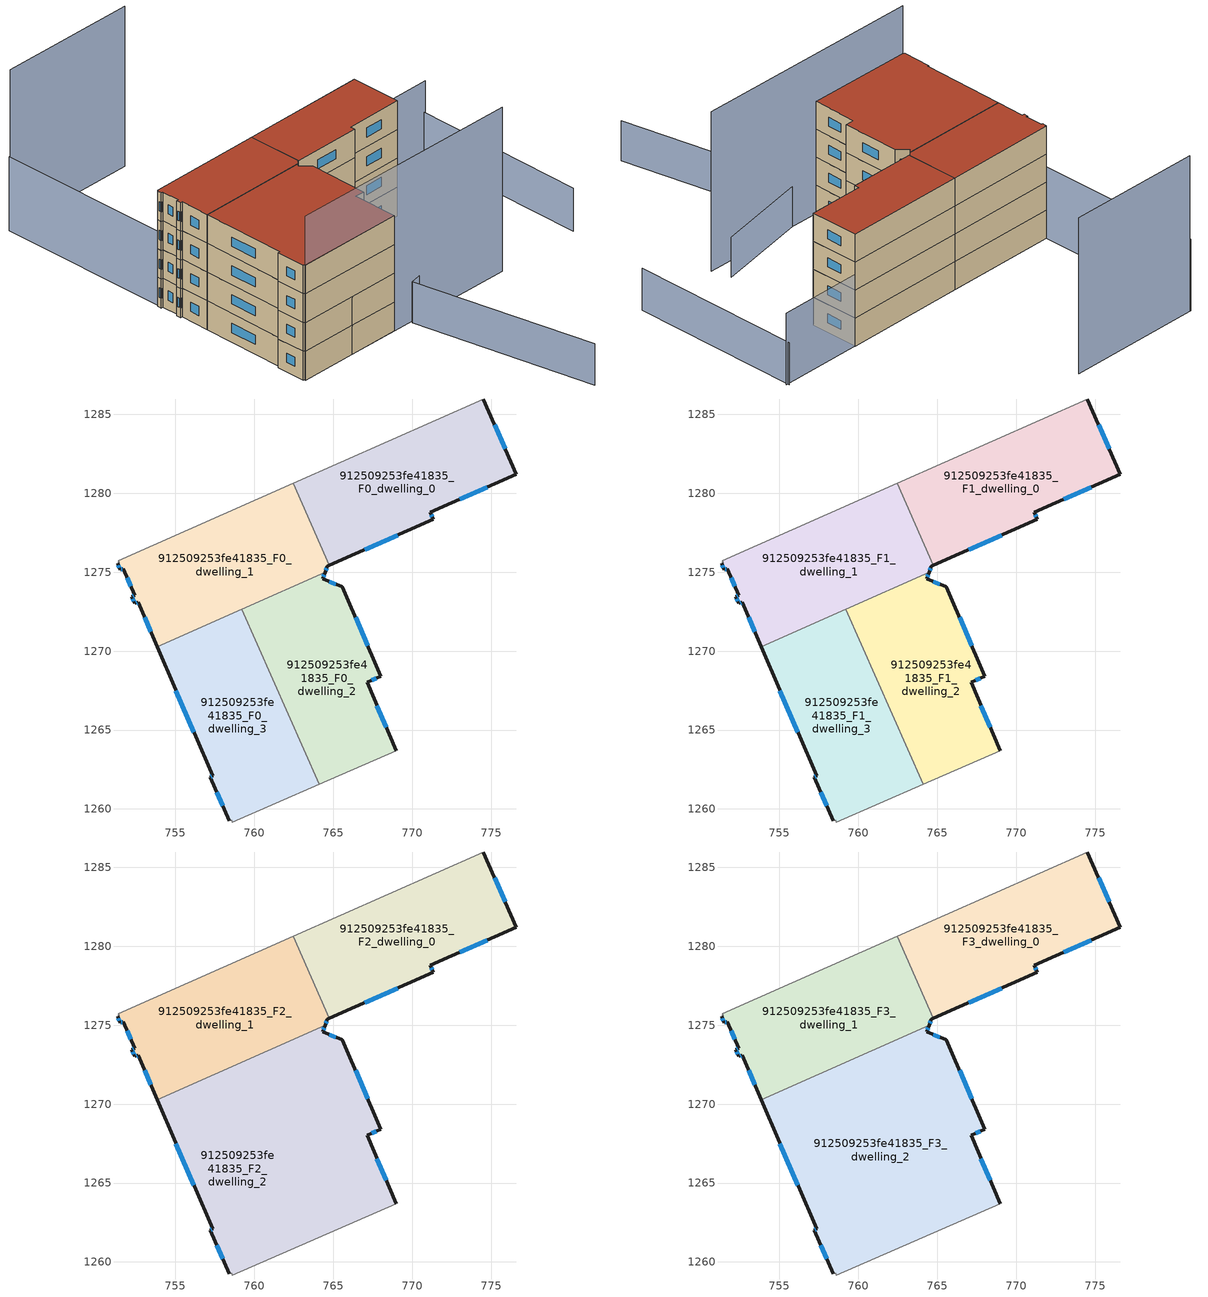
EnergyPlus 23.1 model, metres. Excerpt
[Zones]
912509253fe41835_F0_dwelling_0
 floor ground (EU_floor_Construction): 774.51,1285.97 776.61,1281.21 771.15,1278.79 771.34,1278.35 764.76,1275.43 762.45,1280.63 z0
 wall outside (EU_wall_Construction): 764.76,1275.43 771.34,1278.35 771.15,1278.79 776.61,1281.21 774.51,1285.97 z0:3
 wall adiabatic (EU_wall_Construction): 774.51,1285.97 762.45,1280.63 z0:3
 wall to 912509253fe41835_F0_dwelling_1 (EU_wall_Construction): 762.45,1280.63 764.76,1275.43 z0:3
 window (EU_Window_Construction): 771.28,1278.5 771.22,1278.64 / 767,1276.42 769.1,1277.36 / 775.89,1282.83 775.22,1284.35 / 773.01,1279.61 774.75,1280.39 z1.02:1.98
912509253fe41835_F0_dwelling_1
 floor ground (EU_floor_Construction): 762.45,1280.63 764.76,1275.43 764.63,1275.38 764.48,1274.99 753.84,1270.28 752.63,1273.09 752.44,1273.02 752.25,1273.45 752.42,1273.53 751.68,1275.23 751.51,1275.15 751.33,1275.57 751.43,1275.63 751.38,1275.73 z0
 wall outside (EU_wall_Construction): 751.33,1275.57 751.51,1275.15 751.68,1275.23 752.42,1273.53 752.25,1273.45 752.44,1273.02 752.63,1273.09 753.84,1270.28 / 764.48,1274.99 764.63,1275.38 764.76,1275.43 z0:3
 wall adiabatic (EU_wall_Construction): 762.45,1280.63 751.38,1275.73 751.43,1275.63 751.33,1275.57 z0:3
 wall to 912509253fe41835_F0_dwelling_3 (EU_wall_Construction): 753.84,1270.28 759.19,1272.65 z0:3
 wall to 912509253fe41835_F0_dwelling_2 (EU_wall_Construction): 759.19,1272.65 764.48,1274.99 z0:3
 window (EU_Window_Construction): 752.31,1273.31 752.37,1273.17 / 752.36,1273.5 752.31,1273.48 / 751.93,1274.65 752.17,1274.11 / 751.56,1275.18 751.62,1275.2 / 751.39,1275.43 751.45,1275.29 / 764.54,1275.12 764.58,1275.25 / 753.04,1272.13 753.43,1271.23 / 752.5,1273.04 752.57,1273.07 z1.02:1.98
912509253fe41835_F0_dwelling_2
 floor ground (EU_floor_Construction): 765.58,1274.08 768.02,1268.41 767.14,1268.02 768.99,1263.7 764.1,1261.57 759.19,1272.65 764.48,1274.99 764.33,1274.58 z0
 wall outside (EU_wall_Construction): 768.99,1263.7 767.14,1268.02 768.02,1268.41 765.58,1274.08 764.33,1274.58 764.48,1274.99 z0:3
 wall adiabatic (EU_wall_Construction): 764.1,1261.57 768.99,1263.7 z0:3
 wall to 912509253fe41835_F0_dwelling_3 (EU_wall_Construction): 759.19,1272.65 764.1,1261.57 z0:3
 window (EU_Window_Construction): 768.36,1265.17 767.77,1266.55 / 764.38,1274.72 764.43,1274.85 / 765.16,1274.25 764.75,1274.41 / 767.19,1270.34 766.41,1272.15 / 767.44,1268.15 767.72,1268.27 z1.02:1.98
912509253fe41835_F0_dwelling_3
 floor ground (EU_floor_Construction): 759.19,1272.65 764.1,1261.57 758.6,1259.17 758.56,1259.29 758.42,1259.25 757.2,1262.01 757.35,1262.09 753.84,1270.28 z0
 wall outside (EU_wall_Construction): 753.84,1270.28 757.35,1262.09 757.2,1262.01 758.42,1259.25 z0:3
 wall adiabatic (EU_wall_Construction): 758.42,1259.25 758.56,1259.29 758.6,1259.17 764.1,1261.57 z0:3
 window (EU_Window_Construction): 757.61,1261.07 758.01,1260.19 / 757.3,1262.06 757.25,1262.04 / 755.04,1267.49 756.16,1264.88 z1.02:1.98
912509253fe41835_F1_dwelling_0
 floor to 912509253fe41835_F0_dwelling_0 (EU_floor_Construction): 774.51,1285.97 776.61,1281.21 771.15,1278.79 771.34,1278.35 764.76,1275.43 762.45,1280.63 z3
 wall outside (EU_wall_Construction): 764.76,1275.43 771.34,1278.35 771.15,1278.79 776.61,1281.21 774.51,1285.97 z3:6
 wall adiabatic (EU_wall_Construction): 774.51,1285.97 762.45,1280.63 z3:6
 wall to 912509253fe41835_F1_dwelling_1 (EU_wall_Construction): 762.45,1280.63 764.76,1275.43 z3:6
 window (EU_Window_Construction): 771.28,1278.5 771.22,1278.64 / 767,1276.42 769.1,1277.36 / 775.89,1282.83 775.22,1284.35 / 773.01,1279.61 774.75,1280.39 z4.02:4.98
912509253fe41835_F1_dwelling_1
 floor to 912509253fe41835_F0_dwelling_1 (EU_floor_Construction): 762.45,1280.63 764.76,1275.43 764.63,1275.38 764.48,1274.99 753.84,1270.28 752.63,1273.09 752.44,1273.02 752.25,1273.45 752.42,1273.53 751.68,1275.23 751.5,1275.15 751.33,1275.57 751.43,1275.63 751.38,1275.73 z3
 wall outside (EU_wall_Construction): 751.33,1275.57 751.51,1275.15 751.68,1275.23 752.42,1273.53 752.25,1273.45 752.44,1273.02 752.63,1273.09 753.84,1270.28 / 764.48,1274.99 764.63,1275.38 764.76,1275.43 z3:6
 wall adiabatic (EU_wall_Construction): 762.45,1280.63 751.38,1275.73 751.43,1275.63 751.33,1275.57 z3:6
 wall to 912509253fe41835_F1_dwelling_3 (EU_wall_Construction): 753.84,1270.28 759.19,1272.65 z3:6
 wall to 912509253fe41835_F1_dwelling_2 (EU_wall_Construction): 759.19,1272.65 764.48,1274.99 z3:6
 window (EU_Window_Construction): 752.31,1273.31 752.37,1273.17 / 752.36,1273.5 752.31,1273.48 / 751.93,1274.65 752.17,1274.11 / 751.56,1275.18 751.62,1275.2 / 751.39,1275.43 751.45,1275.29 / 764.54,1275.12 764.58,1275.25 / 753.04,1272.13 753.43,1271.23 / 752.5,1273.04 752.57,1273.07 z4.02:4.98
912509253fe41835_F1_dwelling_2
 floor to 912509253fe41835_F0_dwelling_2 (EU_floor_Construction): 765.58,1274.08 768.02,1268.41 767.14,1268.02 768.99,1263.7 764.1,1261.57 759.19,1272.65 764.48,1274.99 764.33,1274.58 z3
 wall outside (EU_wall_Construction): 768.99,1263.7 767.14,1268.02 768.02,1268.41 765.58,1274.08 764.33,1274.58 764.48,1274.99 z3:6
 wall adiabatic (EU_wall_Construction): 764.1,1261.57 768.99,1263.7 z3:6
 wall to 912509253fe41835_F1_dwelling_3 (EU_wall_Construction): 759.19,1272.65 764.1,1261.57 z3:6
 window (EU_Window_Construction): 768.36,1265.17 767.77,1266.55 / 764.38,1274.72 764.43,1274.85 / 765.16,1274.25 764.75,1274.41 / 767.19,1270.34 766.41,1272.15 / 767.44,1268.15 767.72,1268.27 z4.02:4.98
912509253fe41835_F1_dwelling_3
 floor to 912509253fe41835_F0_dwelling_3 (EU_floor_Construction): 759.19,1272.65 764.1,1261.57 758.6,1259.17 758.56,1259.29 758.42,1259.25 757.2,1262.01 757.35,1262.09 753.84,1270.28 z3
 wall outside (EU_wall_Construction): 753.84,1270.28 757.35,1262.09 757.2,1262.01 758.42,1259.25 z3:6
 wall adiabatic (EU_wall_Construction): 758.42,1259.25 758.56,1259.29 758.6,1259.17 764.1,1261.57 z3:6
 window (EU_Window_Construction): 757.61,1261.07 758.01,1260.19 / 757.3,1262.06 757.25,1262.04 / 755.04,1267.49 756.16,1264.88 z4.02:4.98
912509253fe41835_F2_dwelling_0
 floor to 912509253fe41835_F1_dwelling_0 (EU_floor_Construction): 774.51,1285.97 776.61,1281.21 771.15,1278.79 771.34,1278.35 764.76,1275.43 762.45,1280.63 z6
 wall outside (EU_wall_Construction): 764.76,1275.43 771.34,1278.35 771.15,1278.79 776.61,1281.21 774.51,1285.97 z6:9
 wall adiabatic (EU_wall_Construction): 774.51,1285.97 762.45,1280.63 z6:9
 wall to 912509253fe41835_F2_dwelling_1 (EU_wall_Construction): 762.45,1280.63 764.76,1275.43 z6:9
 window (EU_Window_Construction): 771.28,1278.5 771.22,1278.64 / 767,1276.42 769.1,1277.36 / 775.89,1282.83 775.22,1284.35 / 773.01,1279.61 774.75,1280.39 z7.02:7.98
912509253fe41835_F2_dwelling_1
 floor to 912509253fe41835_F1_dwelling_1 (EU_floor_Construction): 762.45,1280.63 764.76,1275.43 764.63,1275.38 764.48,1274.99 753.84,1270.28 752.63,1273.09 752.44,1273.02 752.25,1273.45 752.42,1273.53 751.68,1275.23 751.5,1275.15 751.33,1275.57 751.43,1275.63 751.38,1275.73 z6
 wall outside (EU_wall_Construction): 751.33,1275.57 751.51,1275.15 751.68,1275.23 752.42,1273.53 752.25,1273.45 752.44,1273.02 752.63,1273.09 753.84,1270.28 / 764.48,1274.99 764.63,1275.38 764.76,1275.43 z6:9
 wall adiabatic (EU_wall_Construction): 762.45,1280.63 751.38,1275.73 751.43,1275.63 751.33,1275.57 z6:9
 wall to 912509253fe41835_F2_dwelling_2 (EU_wall_Construction): 753.84,1270.28 764.48,1274.99 z6:9
 window (EU_Window_Construction): 752.31,1273.31 752.37,1273.17 / 752.36,1273.5 752.31,1273.48 / 751.93,1274.65 752.17,1274.11 / 751.56,1275.18 751.62,1275.2 / 751.39,1275.43 751.45,1275.29 / 764.54,1275.12 764.58,1275.25 / 753.04,1272.13 753.43,1271.23 / 752.5,1273.04 752.57,1273.07 z7.02:7.98
912509253fe41835_F2_dwelling_2
 floor to 912509253fe41835_F1_dwelling_2 (EU_floor_Construction): 765.58,1274.08 768.02,1268.41 767.14,1268.02 768.99,1263.7 764.1,1261.57 759.19,1272.65 764.48,1274.99 764.33,1274.58 z6
 floor to 912509253fe41835_F1_dwelling_3 (EU_floor_Construction): 759.19,1272.65 764.1,1261.57 758.6,1259.17 758.56,1259.29 758.42,1259.25 757.2,1262.01 757.35,1262.09 753.84,1270.28 z6
 wall outside (EU_wall_Construction): 768.99,1263.7 767.14,1268.02 768.02,1268.41 765.58,1274.08 764.33,1274.58 764.48,1274.99 / 753.84,1270.28 757.35,1262.09 757.2,1262.01 758.42,1259.25 z6:9
 wall adiabatic (EU_wall_Construction): 758.42,1259.25 758.56,1259.29 758.6,1259.17 768.99,1263.7 z6:9
 window (EU_Window_Construction): 768.36,1265.17 767.77,1266.55 / 757.61,1261.07 758.01,1260.19 / 757.3,1262.06 757.25,1262.04 / 755.04,1267.49 756.16,1264.88 / 764.38,1274.72 764.43,1274.85 / 765.16,1274.25 764.75,1274.41 / 767.19,1270.34 766.41,1272.15 / 767.44,1268.15 767.72,1268.27 z7.02:7.98
912509253fe41835_F3_dwelling_0
 floor to 912509253fe41835_F2_dwelling_0 (EU_floor_Construction): 774.51,1285.97 776.61,1281.21 771.15,1278.79 771.34,1278.35 764.76,1275.43 762.45,1280.63 z9
 wall outside (EU_wall_Construction): 764.76,1275.43 771.34,1278.35 771.15,1278.79 776.61,1281.21 774.51,1285.97 z9:12
 wall adiabatic (EU_wall_Construction): 774.51,1285.97 762.45,1280.63 z9:12
 wall to 912509253fe41835_F3_dwelling_1 (EU_wall_Construction): 762.45,1280.63 764.76,1275.43 z9:12
 window (EU_Window_Construction): 771.28,1278.5 771.22,1278.64 / 767,1276.42 769.1,1277.36 / 775.89,1282.83 775.22,1284.35 / 773.01,1279.61 774.75,1280.39 z10.02:10.98
 roof outside (EU_roof_Construction): 776.61,1281.21 774.51,1285.97 762.45,1280.63 764.76,1275.43 771.34,1278.35 771.15,1278.79 z12
912509253fe41835_F3_dwelling_1
 floor to 912509253fe41835_F2_dwelling_1 (EU_floor_Construction): 762.45,1280.63 764.76,1275.43 764.63,1275.38 764.48,1274.99 753.84,1270.28 752.63,1273.09 752.44,1273.02 752.25,1273.45 752.42,1273.53 751.68,1275.23 751.5,1275.15 751.33,1275.57 751.43,1275.63 751.38,1275.73 z9
 wall outside (EU_wall_Construction): 751.33,1275.57 751.51,1275.15 751.68,1275.23 752.42,1273.53 752.25,1273.45 752.44,1273.02 752.63,1273.09 753.84,1270.28 / 764.48,1274.99 764.63,1275.38 764.76,1275.43 z9:12
 wall adiabatic (EU_wall_Construction): 762.45,1280.63 751.38,1275.73 751.43,1275.63 751.33,1275.57 z9:12
 wall to 912509253fe41835_F3_dwelling_2 (EU_wall_Construction): 753.84,1270.28 764.48,1274.99 z9:12
 window (EU_Window_Construction): 752.31,1273.31 752.37,1273.17 / 752.36,1273.5 752.31,1273.48 / 751.93,1274.65 752.17,1274.11 / 751.56,1275.18 751.62,1275.2 / 751.39,1275.43 751.45,1275.29 / 764.54,1275.12 764.58,1275.25 / 753.04,1272.13 753.43,1271.23 / 752.5,1273.04 752.57,1273.07 z10.02:10.98
 roof outside (EU_roof_Construction): 764.48,1274.99 764.63,1275.38 764.76,1275.43 762.45,1280.63 751.38,1275.73 751.43,1275.63 751.33,1275.57 751.51,1275.15 751.68,1275.23 752.42,1273.53 752.25,1273.45 752.44,1273.02 752.63,1273.09 753.84,1270.28 z12
912509253fe41835_F3_dwelling_2
 floor to 912509253fe41835_F2_dwelling_2 (EU_floor_Construction): 765.58,1274.08 768.02,1268.41 767.14,1268.02 768.99,1263.7 758.6,1259.17 758.56,1259.29 758.42,1259.25 757.2,1262.01 757.35,1262.09 753.84,1270.28 764.48,1274.99 764.33,1274.58 z9
 wall outside (EU_wall_Construction): 768.99,1263.7 767.14,1268.02 768.02,1268.41 765.58,1274.08 764.33,1274.58 764.48,1274.99 / 753.84,1270.28 757.35,1262.09 757.2,1262.01 758.42,1259.25 z9:12
 wall adiabatic (EU_wall_Construction): 758.42,1259.25 758.56,1259.29 758.6,1259.17 768.99,1263.7 z9:12
 window (EU_Window_Construction): 768.36,1265.17 767.77,1266.55 / 757.61,1261.07 758.01,1260.19 / 757.3,1262.06 757.25,1262.04 / 755.04,1267.49 756.16,1264.88 / 764.38,1274.72 764.43,1274.85 / 765.16,1274.25 764.75,1274.41 / 767.19,1270.34 766.41,1272.15 / 767.44,1268.15 767.72,1268.27 z10.02:10.98
 roof outside (EU_roof_Construction): 768.99,1263.7 767.14,1268.02 768.02,1268.41 765.58,1274.08 764.33,1274.58 764.48,1274.99 753.84,1270.28 757.35,1262.09 757.2,1262.01 758.42,1259.25 758.56,1259.29 758.6,1259.17 z12
shading: 758.59,1259.21 781.61,1269.15 z0:17.1; 781.86,1248.57 770.99,1264.33 / 770.99,1264.33 780.35,1270.79 z0:4.3; 789.98,1272.84 782.59,1289.77 z0:4.5; 782.86,1289.67 751.38,1275.73 / 751.38,1275.73 744.08,1292.22 z0:7.7; 757.62,1298.16 744.19,1292.26 z0:16.7
[Building]
EU S2 Campaign: North Axis=0; Terrain=City; Solar Distribution=FullExterior
[Site:Location]
Vienna: Latitude=48; Longitude=16.5; Time Zone=1; Elevation=183
[SizingPeriod:WeatherFileDays]
AnnualSizingPeriod: Begin Month=1; Begin Day of Month=1; End Month=12; End Day of Month=31; Day of Week for Start Day=Monday; Use Weather File Daylight Saving Period=No; Use Weather File Rain and Snow Indicators=No
[MATERIAL]
EU_InternalMass_Material: Roughness=MediumRough; Thickness=0.1; Conductivity=1; Density=1800; Specific Heat=900; Thermal Absorptance=0.9; Solar Absorptance=0.7; Visible Absorptance=0.7
[MATERIAL:NOMASS] Roughness=MediumRough; Thermal Absorptance=0.9; Solar Absorptance=0.7; Visible Absorptance=0.7
Name | Thermal Resistance
EU_wall_NoMass | 0.942466
EU_roof_NoMass | 0.551687
EU_floor_NoMass | 0.66527
[WINDOWMATERIAL:SIMPLEGLAZINGSYSTEM]
EU_Window_SimpleGlazing: UFactor=2.03367; Solar Heat Gain Coefficient=0.65; Visible Transmittance=0.65
[CONSTRUCTION]
EU_wall_Construction: EU_wall_NoMass
EU_roof_Construction: EU_roof_NoMass
EU_floor_Construction: EU_floor_NoMass
EU_Window_Construction: EU_Window_SimpleGlazing
EU_InternalMass_Construction: EU_InternalMass_Material
[ZONE] Type=1; Multiplier=1; Ceiling Height=autocalculate; Floor Area=autocalculate; Part of Total Floor Area=Yes
Name | Volume
912509253fe41835_F0_dwelling_0 | 216.365
912509253fe41835_F1_dwelling_0; 912509253fe41835_F2_dwelling_0; 912509253fe41835_F3_dwelling_0 | 216.363
912509253fe41835_F0_dwelling_1 | 216.357
912509253fe41835_F1_dwelling_1; 912509253fe41835_F2_dwelling_1; 912509253fe41835_F3_dwelling_1 | 216.36
912509253fe41835_F0_dwelling_2; 912509253fe41835_F1_dwelling_2 | 216.35
912509253fe41835_F2_dwelling_2 | 432.732
912509253fe41835_F3_dwelling_2 | 432.735
912509253fe41835_F0_dwelling_3; 912509253fe41835_F1_dwelling_3 | 216.387
[INTERNALMASS] Construction=EU_InternalMass_Construction
Name | Zone or ZoneList | Surface Area
912509253fe41835_F0_dwelling_0_EU_InternalMass | 912509253fe41835_F0_dwelling_0 | 72.1214
912509253fe41835_F0_dwelling_1_EU_InternalMass | 912509253fe41835_F0_dwelling_1 | 72.12
912509253fe41835_F0_dwelling_2_EU_InternalMass | 912509253fe41835_F0_dwelling_2 | 72.1168
912509253fe41835_F0_dwelling_3_EU_InternalMass | 912509253fe41835_F0_dwelling_3 | 72.1293
912509253fe41835_F1_dwelling_0_EU_InternalMass | 912509253fe41835_F1_dwelling_0 | 72.1214
912509253fe41835_F1_dwelling_1_EU_InternalMass | 912509253fe41835_F1_dwelling_1 | 72.12
912509253fe41835_F1_dwelling_2_EU_InternalMass | 912509253fe41835_F1_dwelling_2 | 72.1168
912509253fe41835_F1_dwelling_3_EU_InternalMass | 912509253fe41835_F1_dwelling_3 | 72.1293
912509253fe41835_F2_dwelling_0_EU_InternalMass | 912509253fe41835_F2_dwelling_0 | 72.1214
912509253fe41835_F2_dwelling_1_EU_InternalMass | 912509253fe41835_F2_dwelling_1 | 72.12
912509253fe41835_F2_dwelling_2_EU_InternalMass | 912509253fe41835_F2_dwelling_2 | 144.246
912509253fe41835_F3_dwelling_0_EU_InternalMass | 912509253fe41835_F3_dwelling_0 | 72.1214
912509253fe41835_F3_dwelling_1_EU_InternalMass | 912509253fe41835_F3_dwelling_1 | 72.12
912509253fe41835_F3_dwelling_2_EU_InternalMass | 912509253fe41835_F3_dwelling_2 | 144.246
[OTHEREQUIPMENT] Fuel Type=Electricity; Design Level Calculation Method=Watts/Area; Power per Zone Floor Area=1; Fraction Latent=0; Fraction Radiant=0; Fraction Lost=0; Carbon Dioxide Generation Rate=0; EndUse Subcategory=EU_Step8_InternalGains
Name | Zone or ZoneList or Space or SpaceList | Schedule
EU_Step8_InternalGain_912509253fe41835_F0_dwelling_0_f000 | 912509253fe41835_F0_dwelling_0 | EU_Step8_GainSchedule_912509253fe41835_F0_dwelling_0_f000
EU_Step8_InternalGain_912509253fe41835_F0_dwelling_1_f000 | 912509253fe41835_F0_dwelling_1 | EU_Step8_GainSchedule_912509253fe41835_F0_dwelling_1_f000
EU_Step8_InternalGain_912509253fe41835_F0_dwelling_2_f000 | 912509253fe41835_F0_dwelling_2 | EU_Step8_GainSchedule_912509253fe41835_F0_dwelling_2_f000
EU_Step8_InternalGain_912509253fe41835_F0_dwelling_3_f000 | 912509253fe41835_F0_dwelling_3 | EU_Step8_GainSchedule_912509253fe41835_F0_dwelling_3_f000
EU_Step8_InternalGain_912509253fe41835_F1_dwelling_0_f000 | 912509253fe41835_F1_dwelling_0 | EU_Step8_GainSchedule_912509253fe41835_F1_dwelling_0_f000
EU_Step8_InternalGain_912509253fe41835_F1_dwelling_1_f000 | 912509253fe41835_F1_dwelling_1 | EU_Step8_GainSchedule_912509253fe41835_F1_dwelling_1_f000
EU_Step8_InternalGain_912509253fe41835_F1_dwelling_2_f000 | 912509253fe41835_F1_dwelling_2 | EU_Step8_GainSchedule_912509253fe41835_F1_dwelling_2_f000
EU_Step8_InternalGain_912509253fe41835_F1_dwelling_3_f000 | 912509253fe41835_F1_dwelling_3 | EU_Step8_GainSchedule_912509253fe41835_F1_dwelling_3_f000
EU_Step8_InternalGain_912509253fe41835_F2_dwelling_0_f000 | 912509253fe41835_F2_dwelling_0 | EU_Step8_GainSchedule_912509253fe41835_F2_dwelling_0_f000
EU_Step8_InternalGain_912509253fe41835_F2_dwelling_1_f000 | 912509253fe41835_F2_dwelling_1 | EU_Step8_GainSchedule_912509253fe41835_F2_dwelling_1_f000
EU_Step8_InternalGain_912509253fe41835_F2_dwelling_2_f000 | 912509253fe41835_F2_dwelling_2 | EU_Step8_GainSchedule_912509253fe41835_F2_dwelling_2_f000
EU_Step8_InternalGain_912509253fe41835_F3_dwelling_0_f000 | 912509253fe41835_F3_dwelling_0 | EU_Step8_GainSchedule_912509253fe41835_F3_dwelling_0_f000
EU_Step8_InternalGain_912509253fe41835_F3_dwelling_1_f000 | 912509253fe41835_F3_dwelling_1 | EU_Step8_GainSchedule_912509253fe41835_F3_dwelling_1_f000
EU_Step8_InternalGain_912509253fe41835_F3_dwelling_2_f000 | 912509253fe41835_F3_dwelling_2 | EU_Step8_GainSchedule_912509253fe41835_F3_dwelling_2_f000
[ZONEVENTILATION:DESIGNFLOWRATE] Schedule=EU_AlwaysOn; Design Flow Rate Calculation Method=AirChanges/Hour; Air Changes per Hour=0.530523; Ventilation Type=Natural; Fan Pressure Rise=0; Fan Total Efficiency=1; Constant Term Coefficient=1; Temperature Term Coefficient=0; Velocity Term Coefficient=0; Velocity Squared Term Coefficient=0; Minimum Indoor Temperature=-100; Maximum Indoor Temperature=100; Delta Temperature=-100; Minimum Outdoor Temperature=-100; Maximum Outdoor Temperature=100; Maximum Wind Speed=40
Name | Zone or ZoneList or Space or SpaceList
EU_ConstantAir_912509253fe41835_F0_dwelling_0 | 912509253fe41835_F0_dwelling_0
EU_ConstantAir_912509253fe41835_F0_dwelling_1 | 912509253fe41835_F0_dwelling_1
EU_ConstantAir_912509253fe41835_F0_dwelling_2 | 912509253fe41835_F0_dwelling_2
EU_ConstantAir_912509253fe41835_F0_dwelling_3 | 912509253fe41835_F0_dwelling_3
EU_ConstantAir_912509253fe41835_F1_dwelling_0 | 912509253fe41835_F1_dwelling_0
EU_ConstantAir_912509253fe41835_F1_dwelling_1 | 912509253fe41835_F1_dwelling_1
EU_ConstantAir_912509253fe41835_F1_dwelling_2 | 912509253fe41835_F1_dwelling_2
EU_ConstantAir_912509253fe41835_F1_dwelling_3 | 912509253fe41835_F1_dwelling_3
EU_ConstantAir_912509253fe41835_F2_dwelling_0 | 912509253fe41835_F2_dwelling_0
EU_ConstantAir_912509253fe41835_F2_dwelling_1 | 912509253fe41835_F2_dwelling_1
EU_ConstantAir_912509253fe41835_F2_dwelling_2 | 912509253fe41835_F2_dwelling_2
EU_ConstantAir_912509253fe41835_F3_dwelling_0 | 912509253fe41835_F3_dwelling_0
EU_ConstantAir_912509253fe41835_F3_dwelling_1 | 912509253fe41835_F3_dwelling_1
EU_ConstantAir_912509253fe41835_F3_dwelling_2 | 912509253fe41835_F3_dwelling_2
[HVACTEMPLATE:THERMOSTAT] Constant Heating Setpoint=20; Constant Cooling Setpoint=50
EU_HeatOnly_912509253fe41835_F0_dwelling_0; EU_HeatOnly_912509253fe41835_F0_dwelling_1; EU_HeatOnly_912509253fe41835_F0_dwelling_2; EU_HeatOnly_912509253fe41835_F0_dwelling_3; EU_HeatOnly_912509253fe41835_F1_dwelling_0; EU_HeatOnly_912509253fe41835_F1_dwelling_1; EU_HeatOnly_912509253fe41835_F1_dwelling_2; EU_HeatOnly_912509253fe41835_F1_dwelling_3; EU_HeatOnly_912509253fe41835_F2_dwelling_0; EU_HeatOnly_912509253fe41835_F2_dwelling_1; EU_HeatOnly_912509253fe41835_F2_dwelling_2; EU_HeatOnly_912509253fe41835_F3_dwelling_0; EU_HeatOnly_912509253fe41835_F3_dwelling_1; EU_HeatOnly_912509253fe41835_F3_dwelling_2
[HVACTEMPLATE:ZONE:IDEALLOADSAIRSYSTEM] System Availability Schedule=EU_AlwaysOn; Maximum Heating Supply Air Temperature=50; Minimum Cooling Supply Air Temperature=13; Maximum Heating Supply Air Humidity Ratio=0.0156; Minimum Cooling Supply Air Humidity Ratio=0.0077; Heating Limit=NoLimit; Cooling Limit=NoLimit; Heating Availability Schedule=EU_AlwaysOn; Cooling Availability Schedule=EU_CoolingOff; Dehumidification Control Type=ConstantSensibleHeatRatio; Cooling Sensible Heat Ratio=0.7; Dehumidification Setpoint=60; Humidification Control Type=None; Humidification Setpoint=30; Outdoor Air Method=None; Outdoor Air Flow Rate per Person=0.00944; Outdoor Air Flow Rate per Zone Floor Area=0; Outdoor Air Flow Rate per Zone=0; Demand Controlled Ventilation Type=None; Outdoor Air Economizer Type=NoEconomizer; Heat Recovery Type=None; Sensible Heat Recovery Effectiveness=0.7; Latent Heat Recovery Effectiveness=0.65
Name | Template Thermostat
912509253fe41835_F0_dwelling_0 | EU_HeatOnly_912509253fe41835_F0_dwelling_0
912509253fe41835_F0_dwelling_1 | EU_HeatOnly_912509253fe41835_F0_dwelling_1
912509253fe41835_F0_dwelling_2 | EU_HeatOnly_912509253fe41835_F0_dwelling_2
912509253fe41835_F0_dwelling_3 | EU_HeatOnly_912509253fe41835_F0_dwelling_3
912509253fe41835_F1_dwelling_0 | EU_HeatOnly_912509253fe41835_F1_dwelling_0
912509253fe41835_F1_dwelling_1 | EU_HeatOnly_912509253fe41835_F1_dwelling_1
912509253fe41835_F1_dwelling_2 | EU_HeatOnly_912509253fe41835_F1_dwelling_2
912509253fe41835_F1_dwelling_3 | EU_HeatOnly_912509253fe41835_F1_dwelling_3
912509253fe41835_F2_dwelling_0 | EU_HeatOnly_912509253fe41835_F2_dwelling_0
912509253fe41835_F2_dwelling_1 | EU_HeatOnly_912509253fe41835_F2_dwelling_1
912509253fe41835_F2_dwelling_2 | EU_HeatOnly_912509253fe41835_F2_dwelling_2
912509253fe41835_F3_dwelling_0 | EU_HeatOnly_912509253fe41835_F3_dwelling_0
912509253fe41835_F3_dwelling_1 | EU_HeatOnly_912509253fe41835_F3_dwelling_1
912509253fe41835_F3_dwelling_2 | EU_HeatOnly_912509253fe41835_F3_dwelling_2
[SIZING:ZONE] Zone Cooling Design Supply Air Temperature Input Method=SupplyAirTemperature; Zone Cooling Design Supply Air Temperature=13; Zone Heating Design Supply Air Temperature Input Method=SupplyAirTemperature; Zone Heating Design Supply Air Temperature=50; Zone Cooling Design Supply Air Humidity Ratio=0.008; Zone Heating Design Supply Air Humidity Ratio=0.008; Cooling Design Air Flow Method=DesignDay; Cooling Design Air Flow Rate=0; Cooling Minimum Air Flow per Zone Floor Area=0.000762; Cooling Minimum Air Flow=0; Cooling Minimum Air Flow Fraction=0.2; Heating Design Air Flow Method=DesignDay; Heating Design Air Flow Rate=0; Heating Maximum Air Flow per Zone Floor Area=0.002032; Heating Maximum Air Flow=0.141576; Heating Maximum Air Flow Fraction=0.3; Account for Dedicated Outdoor Air System=No; Dedicated Outdoor Air System Control Strategy=NeutralSupplyAir; Dedicated Outdoor Air Low Setpoint Temperature for Design=autosize; Dedicated Outdoor Air High Setpoint Temperature for Design=autosize; Zone Load Sizing Method=Sensible Load Only No Latent Load; Zone Latent Cooling Design Supply Air Humidity Ratio Input Method=HumidityRatioDifference; Zone Cooling Design Supply Air Humidity Ratio Difference=0.005; Zone Latent Heating Design Supply Air Humidity Ratio Input Method=HumidityRatioDifference; Zone Humidification Design Supply Air Humidity Ratio Difference=0.005
912509253fe41835_F0_dwelling_0; 912509253fe41835_F0_dwelling_1; 912509253fe41835_F0_dwelling_2; 912509253fe41835_F0_dwelling_3; 912509253fe41835_F1_dwelling_0; 912509253fe41835_F1_dwelling_1; 912509253fe41835_F1_dwelling_2; 912509253fe41835_F1_dwelling_3; 912509253fe41835_F2_dwelling_0; 912509253fe41835_F2_dwelling_1; 912509253fe41835_F2_dwelling_2; 912509253fe41835_F3_dwelling_0; 912509253fe41835_F3_dwelling_1; 912509253fe41835_F3_dwelling_2
[SCHEDULE:CONSTANT]
Name | Hourly Value
EU_AlwaysOn | 1
EU_CoolingOff | 0
[SCHEDULE:FILE] Column Number=1; Rows to Skip at Top=0; Number of Hours of Data=8760; Column Separator=Comma; Interpolate to Timestep=No; Minutes per Item=60; Adjust Schedule for Daylight Savings=Yes
Name | File
EU_Step8_GainSchedule_912509253fe41835_F0_dwelling_0_f000 | ../../schedules/912509253fe41835/912509253fe41835_F0_dwelling_0_f000_gain.csv
EU_Step8_GainSchedule_912509253fe41835_F0_dwelling_1_f000 | ../../schedules/912509253fe41835/912509253fe41835_F0_dwelling_1_f000_gain.csv
EU_Step8_GainSchedule_912509253fe41835_F0_dwelling_2_f000 | ../../schedules/912509253fe41835/912509253fe41835_F0_dwelling_2_f000_gain.csv
EU_Step8_GainSchedule_912509253fe41835_F0_dwelling_3_f000 | ../../schedules/912509253fe41835/912509253fe41835_F0_dwelling_3_f000_gain.csv
EU_Step8_GainSchedule_912509253fe41835_F1_dwelling_0_f000 | ../../schedules/912509253fe41835/912509253fe41835_F1_dwelling_0_f000_gain.csv
EU_Step8_GainSchedule_912509253fe41835_F1_dwelling_1_f000 | ../../schedules/912509253fe41835/912509253fe41835_F1_dwelling_1_f000_gain.csv
EU_Step8_GainSchedule_912509253fe41835_F1_dwelling_2_f000 | ../../schedules/912509253fe41835/912509253fe41835_F1_dwelling_2_f000_gain.csv
EU_Step8_GainSchedule_912509253fe41835_F1_dwelling_3_f000 | ../../schedules/912509253fe41835/912509253fe41835_F1_dwelling_3_f000_gain.csv
EU_Step8_GainSchedule_912509253fe41835_F2_dwelling_0_f000 | ../../schedules/912509253fe41835/912509253fe41835_F2_dwelling_0_f000_gain.csv
EU_Step8_GainSchedule_912509253fe41835_F2_dwelling_1_f000 | ../../schedules/912509253fe41835/912509253fe41835_F2_dwelling_1_f000_gain.csv
EU_Step8_GainSchedule_912509253fe41835_F2_dwelling_2_f000 | ../../schedules/912509253fe41835/912509253fe41835_F2_dwelling_2_f000_gain.csv
EU_Step8_GainSchedule_912509253fe41835_F3_dwelling_0_f000 | ../../schedules/912509253fe41835/912509253fe41835_F3_dwelling_0_f000_gain.csv
EU_Step8_GainSchedule_912509253fe41835_F3_dwelling_1_f000 | ../../schedules/912509253fe41835/912509253fe41835_F3_dwelling_1_f000_gain.csv
EU_Step8_GainSchedule_912509253fe41835_F3_dwelling_2_f000 | ../../schedules/912509253fe41835/912509253fe41835_F3_dwelling_2_f000_gain.csv
